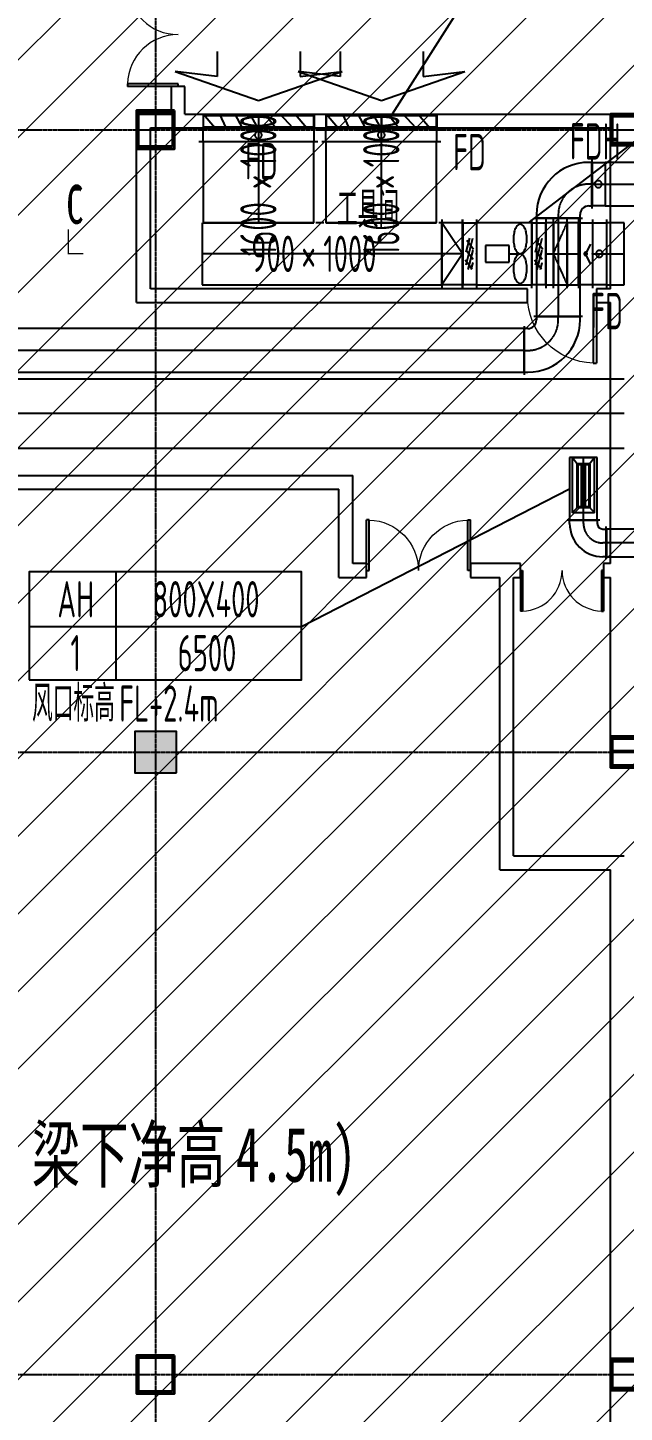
# Model space of a CAD drawing. Extents: x -20827274 to 1300756471, y -549375 to 3431892.
# Drawn here: x -40257 to -31634, y -229807 to -209786 of the extents above; entities that cross this region are included whole.
import ezdxf

# ---------------------------------------------------------------- set-up
doc = ezdxf.new("R2010")
doc.units = 0
doc.header["$LTSCALE"] = 10
for name, pattern in [('CENTER2', [1.125, 0.75, -0.125, 0.125, -0.125]), ('DASH', [0.35, 0.25, -0.1]), ('暖附图底图$0$DASH', [0.35, 0.25, -0.1]), ('暖附图底图$0$DOTE', [2.42, 2, -0.2, 0.02, -0.2])]:
    doc.linetypes.add(name, pattern=pattern)
for name, color, linetype in [('1-zs', 3, 'Continuous'), ('1-暖通标注', 4, 'Continuous'), ('1-标注暖通', 4, 'Continuous'), ('DUCT-排烟中心线', 5, 'CENTER2'), ('DUCT-排烟法兰', 4, 'Continuous'), ('DUCT-排烟管', 2, 'Continuous'), ('DUCT-排烟管端线', 4, 'Continuous'), ('DUCT-排烟阀门', 7, 'Continuous'), ('DUCT-排风中心线', 5, 'CENTER2'), ('DUCT-排风标注', 3, 'Continuous'), ('DUCT-排风法兰', 2, 'Continuous'), ('DUCT-排风管', 31, 'Continuous'), ('DUCT-排风管端线', 2, 'Continuous'), ('DUCT-排风管设备', 7, 'Continuous'), ('DUCT-排风阀门', 7, 'Continuous'), ('DUCT-排风风口', 7, 'Continuous'), ('DUCT-送风中心线', 5, 'CENTER2'), ('DUCT-送风法兰', 2, 'Continuous'), ('DUCT-送风管', 4, 'Continuous'), ('DUCT-送风管端线', 2, 'Continuous'), ('H-暖通设备', 181, 'Continuous'), ('Hvac-Hide', 8, 'DASH'), ('PUB_HATCH', 8, 'Continuous'), ('暖附图底图$0$1-标注暖通', 8, 'Continuous'), ('暖附图底图$0$A-COLUMN', 8, 'Continuous'), ('暖附图底图$0$A-ROOM_NAME', 8, 'Continuous'), ('暖附图底图$0$A-WALL', 8, 'Continuous'), ('暖附图底图$0$DOOR_FIRE', 8, 'Continuous'), ('暖附图底图$0$DOTE', 8, 'Continuous'), ('暖附图底图$0$SPACE', 8, 'Continuous'), ('暖附图底图$0$WINDOW', 8, 'Continuous')]:
    doc.layers.add(name, color=color, linetype=linetype)
doc.layers.add('F-非人防区', color=105, linetype='Continuous', lineweight=15)
doc.layers.add('暖附图底图$0$钢柱', color=8, linetype='Continuous', lineweight=35)
doc.styles.add('8B2_02', font='tssdeng.shx', dxfattribs={"width": 0.6, "bigfont": 'TSSDCHN.shx'})
doc.styles.add('暖附图底图$0$8B2_02', font='tssdeng.shx', dxfattribs={"width": 0.6, "bigfont": 'TSSDCHN.shx'})
doc.styles.add('暖附图底图$0$黑体', font='simhei.ttf', dxfattribs={"width": 0.65})
doc.styles.add('黑体', font='simhei.ttf', dxfattribs={"width": 0.65})

# ---------------------------------------------------------------- blocks, each defined once
blk = doc.blocks.new('$轴流风机$00000011')
for p, q in [((-500, 500, 0), (-500, -500, 0)), ((500, 500, 0), (-500, 500, 0)), ((500, -500, 0), (500, 500, 0)), ((-339, 135, 0), (-339, -135, 0)), ((88, 135, 0), (-339, 135, 0)), ((88, -135, 0), (88, 135, 0)), ((88, 0, 0), (288, 0, 0)), ((-339, -135, 0), (88, -135, 0)), ((-500, -500, 0), (500, -500, 0))]:
    blk.add_line(p, q)
for centre, radius, start, end in [((355, 329, 0), 170, 129.1821, 153.0603), ((288, 410, 0), 64.8, 90, 129.1821), ((288, 410, 0), 64.8, 50.8179, 90), ((222, 329, 0), 170, 26.9397, 50.8179), ((633, 238, 0), 465, 168.1126, 180), ((633, 238, 0), 465, 180, 191.8874), ((462, 274, 0), 291, 153.0603, 168.1126), ((115, 274, 0), 291, 11.8874, 26.9397), ((-56, 238, 0), 465, 0, 11.8874), ((-56, 238, 0), 465, 348.1126, 0), ((462, 202, 0), 291, 191.8874, 206.9397), ((355, 148, 0), 170, 206.9397, 230.8179), ((288, 66, 0), 64.8, 230.8179, 270), ((288, 66, 0), 64.8, 270, 309.1821), ((222, 148, 0), 170, 309.1821, 333.0603), ((115, 202, 0), 291, 333.0603, 348.1126), ((633, -238, 0), 465, 168.1126, 180), ((462, -202, 0), 291, 153.0603, 168.1126), ((355, -148, 0), 170, 129.1821, 153.0603), ((288, -66, 0), 64.8, 90, 129.1821), ((288, -66, 0), 64.8, 50.8179, 90), ((222, -148, 0), 170, 26.9397, 50.8179), ((115, -202, 0), 291, 11.8874, 26.9397), ((-56, -238, 0), 465, 0, 11.8874), ((633, -238, 0), 465, 180, 191.8874), ((462, -274, 0), 291, 191.8874, 206.9397), ((355, -329, 0), 170, 206.9397, 230.8179), ((222, -329, 0), 170, 309.1821, 333.0603), ((115, -274, 0), 291, 333.0603, 348.1126), ((-56, -238, 0), 465, 348.1126, 0), ((288, -410, 0), 64.8, 230.8179, 270), ((288, -410, 0), 64.8, 270, 309.1821)]:
    blk.add_arc(centre, radius, start, end)
for p in [(-500, 0, 0), (500, 0, 0)]:
    blk.add_point(p)
blk = doc.blocks.new('$风口$00000149')
for p, q in [((408, 301.4), (199.6, 0)), ((372.5, 150), (408, 301.4)), ((100, 262), (100, -262)), ((0, -200.2), (0, 200.2)), ((0, 157.8), (100, 200.2)), ((100, 200.2), (0, 200.2)), ((0, 117.6), (100, 140)), ((552.1, 150), (372.5, 150)), ((0, 58.4), (100, 84.8)), ((0, 2.8), (100, 30.6)), ((199.6, 0), (408, -301.4)), ((0, -61.1), (100, -22.8)), ((0, -123.4), (100, -77.8)), ((100, -132.3), (0, -174)), ((552.1, -150), (372.5, -150)), ((372.5, -150), (408, -301.4)), ((100, -200.2), (0, -200.2))]:
    blk.add_line(p, q)
blk = doc.blocks.new('$风口$00000108')
for p, q in [((-250, 135), (-190, 75)), ((-250, -135), (-250, 135)), ((250, 135), (200, 75)), ((250, 135), (250, -135)), ((200, 25), (-190, 25)), ((-250, -135), (-190, -75)), ((200, -25), (-190, -25)), ((200, -75), (250, -135)), ((250, -135), (-250, -135))]:
    blk.add_line(p, q)
at = {"linetype": 'Continuous'}
blk.add_line((250, 135), (-250, 135), dxfattribs=at)
at = {"lineweight": 40}
for p, q in [((-190, 75), (200, 75)), ((-190, -75), (-190, 75)), ((200, 75), (200, -75)), ((-190, -75), (200, -75))]:
    blk.add_line(p, q, dxfattribs=at)
blk = doc.blocks.new('暖附图底图$0$A$C00330F2E')
at = {"layer": '暖附图底图$0$钢柱', "color": 4, "lineweight": 35}
for points in [[(33925, -36050), (33375, -36050), (33375, -36600), (33925, -36600)], [(33895, -36570), (33405, -36570), (33405, -36080), (33895, -36080)], [(40675, -36100), (40225, -36100), (40225, -36550), (40675, -36550)], [(40645, -36520), (40255, -36520), (40255, -36130), (40645, -36130)], [(40675, -45100), (40225, -45100), (40225, -45550), (40675, -45550)], [(40645, -45520), (40255, -45520), (40255, -45130), (40645, -45130)], [(33925, -54050), (33375, -54050), (33375, -54600), (33925, -54600)], [(33895, -54570), (33405, -54570), (33405, -54080), (33895, -54080)], [(40675, -54100), (40225, -54100), (40225, -54550), (40675, -54550)], [(40645, -54520), (40255, -54520), (40255, -54130), (40645, -54130)]]:
    blk.add_lwpolyline(points, close=True, dxfattribs=at)
blk = doc.blocks.new('_FZH')
blk.add_lwpolyline([(-0.5, -0.5), (0.5, -0.5), (0.5, 0.5), (-0.5, 0.5)], close=True)
at = {"layer": 'PUB_HATCH'}
blk.add_solid([(-0.5, -0.5), (0.5, -0.5), (-0.5, 0.5), (0.5, 0.5)], dxfattribs=at)
blk = doc.blocks.new('暖附图底图$0$$DorLib2D$00000002')
for p, q in [((-0.5, 0), (-0.5, 0.4875)), ((-0.475, 0.4875), (-0.5, 0.4875)), ((-0.475, 0), (-0.475, 0.4875)), ((0.475, 0), (0.475, 0.4875)), ((0.475, 0.4875), (0.5, 0.4875)), ((0.5, 0), (0.5, 0.4875)), ((-0.5, 0), (-0.475, 0)), ((0.5, 0), (0.475, 0))]:
    blk.add_line(p, q)
at = {"lineweight": 13}
for centre, start, end in [((-0.4875, 0), 0, 88.53072), ((0.4875, 0), 91.46928, 180)]:
    blk.add_arc(centre, 0.4875, start, end, dxfattribs=at)
blk = doc.blocks.new('暖附图底图$0$$DorLib2D$00000001')
for p, q in [((0.45, 0.975), (0.5, 0.975)), ((0.45, 0), (0.45, 0.975)), ((0.5, 0), (0.5, 0.975)), ((0.5, 0), (0.45, 0))]:
    blk.add_line(p, q)
at = {"lineweight": 13}
blk.add_arc((0.475, 0), 0.975, 91.4693, 180, dxfattribs=at)
blk = doc.blocks.new('暖附图底图$0$AFSFCS')
at = {"layer": '暖附图底图$0$A-WALL'}
for p, q in [((-37983.6, -210635.4), (-38183.6, -210635.4)), ((-38183.6, -210635.4), (-38183.6, -211035.4)), ((-37983.6, -211035.4), (-37983.6, -210635.4)), ((-38683.6, -211035.4), (-38183.6, -211035.4)), ((-38683.6, -213760.4), (-38683.6, -211035.4)), ((-37983.6, -211035.4), (-31733.6, -211035.4)), ((-31733.6, -211035.4), (-27008.6, -211035.4)), ((-38483.6, -211235.4), (-38083.6, -211235.4)), ((-38483.6, -213560.4), (-38483.6, -211235.4)), ((-38083.6, -211235.4), (-31833.6, -211235.4)), ((-31833.6, -212510.4), (-31833.6, -211235.4)), ((-31833.6, -213560.4), (-31833.6, -212510.4)), ((-33033.6, -213560.4), (-38483.6, -213560.4)), ((-33033.6, -213760.4), (-33033.6, -213560.4)), ((-31833.6, -213560.4), (-32033.6, -213560.4)), ((-32033.6, -213560.4), (-32033.6, -213760.4)), ((-38683.6, -213760.4), (-33033.6, -213760.4)), ((-32033.6, -213760.4), (-31833.6, -213760.4)), ((-31833.6, -216835.4), (-31833.6, -213760.4)), ((-43208.6, -216260.4), (-35558.6, -216260.4)), ((-35558.6, -217535.4), (-35558.6, -216260.4)), ((-43008.6, -216460.4), (-35758.6, -216460.4)), ((-35758.6, -217735.4), (-35758.6, -216460.4)), ((-35358.6, -217535.4), (-35558.6, -217535.4)), ((-35358.6, -217735.4), (-35358.6, -217535.4)), ((-33333.6, -217535.4), (-33858.6, -217535.4)), ((-33858.6, -217535.4), (-33858.6, -217735.4)), ((-33133.6, -217535.4), (-33333.6, -217535.4)), ((-33133.6, -217735.4), (-33133.6, -217535.4)), ((-31833.6, -217535.4), (-31933.6, -217535.4)), ((-31933.6, -217535.4), (-31933.6, -217735.4)), ((-35758.6, -217735.4), (-35358.6, -217735.4)), ((-33858.6, -217735.4), (-33433.6, -217735.4)), ((-33433.6, -221960.4), (-33433.6, -217735.4)), ((-33233.6, -221760.4), (-33233.6, -217735.4)), ((-33233.6, -217735.4), (-33133.6, -217735.4)), ((-31933.6, -217735.4), (-31833.6, -217735.4)), ((-31833.6, -220235.4), (-31833.6, -217735.4)), ((-31833.6, -220235.4), (-30033.6, -220235.4)), ((-33233.6, -221760.4), (-31633.6, -221760.4)), ((-33433.6, -221960.4), (-31833.6, -221960.4)), ((-31833.6, -229435.4), (-31833.6, -221960.4)), ((-31833.6, -232835.4), (-31833.6, -229435.4))]:
    blk.add_line(p, q, dxfattribs=at)
at = {"layer": '暖附图底图$0$A-WALL', "linetype": '暖附图底图$0$DASH'}
blk.add_line((-31833.6, -217535.4), (-31833.6, -216835.4), dxfattribs=at)
at = {"layer": '暖附图底图$0$DOTE', "color": 16, "linetype": '暖附图底图$0$DOTE', "ltscale": 1.5}
for p, q in [((-38408.6, -155629.3), (-38408.6, -385768.2)), ((-113117.3, -211260.4), (10791.4, -211260.4)), ((-113117.3, -220260.4), (10791.4, -220260.4)), ((-113117.3, -229260.4), (10791.4, -229260.4))]:
    blk.add_line(p, q, dxfattribs=at)
blk.add_blockref('暖附图底图$0$A$C00330F2E', (-72058.6, -174935.4))
at = {"layer": '暖附图底图$0$A-COLUMN', "xscale": 600, "yscale": 600, "zscale": 600, "rotation": 90}
blk.add_blockref('_FZH', (-38408.6, -220260.4), dxfattribs=at)
at = {"layer": '暖附图底图$0$DOOR_FIRE', "zscale": 200}
for p, xscale, yscale, rotation in [((-38083.6, -209885.4), 1500, 1500, 90), ((-34608.6, -217635.4), -1500, 1500, 7.172157646599382e-12), ((-32533.6, -217635.4), -1200, -1200, 7.295429106153109e-12)]:
    blk.add_blockref('暖附图底图$0$$DorLib2D$00000002', p, dxfattribs=dict(at, xscale=xscale, yscale=yscale, rotation=rotation))
at = {"layer": '暖附图底图$0$WINDOW', "xscale": 1000, "yscale": -1000, "zscale": 200}
blk.add_blockref('暖附图底图$0$$DorLib2D$00000001', (-32533.6, -213660.4), dxfattribs=at)
at = {"layer": '暖附图底图$0$A-ROOM_NAME', "style": '暖附图底图$0$8B2_02', "width": 0.6}
blk.add_text('工具间', height=525, dxfattribs=at).set_placement((-35786.1, -212677.7))
at = {"layer": '暖附图底图$0$SPACE', "style": '暖附图底图$0$黑体', "width": 0.65}
for s, p in [('梁下净高', (-40198.4, -226472.2)), ('4.5m)', (-37249.6, -226472.2))]:
    blk.add_text(s, height=788.61, dxfattribs=at).set_placement(p)
blk = doc.blocks.new('暖附图底图')
at = {"layer": '暖附图底图$0$1-标注暖通', "linetype": '暖附图底图$0$DASH'}
blk.add_blockref('暖附图底图$0$AFSFCS', (500000, 0), dxfattribs=at)

msp = doc.modelspace()

# ---------------------------------------------------------------- hatches: boundary and pattern name
at = {"layer": 'F-非人防区'}
h = msp.add_hatch(dxfattribs=at)
h.set_pattern_fill('ANSI31', color=8, scale=500)
h.set_pattern_definition([(45, (-67108.6, 126739.6), (-561.266, 561.266), [])])
edge = h.paths.add_edge_path()
edge.add_line((26041.4, -160910.4), (26041.4, -174910.4))
edge.add_line((26041.4, -174910.4), (44466.4, -174910.4))
edge.add_line((44466.4, -174910.4), (44466.4, -230535.4))
edge.add_line((44466.4, -230535.4), (29591.4, -230535.4))
edge.add_line((29591.4, -230535.4), (29591.4, -228585.4))
edge.add_line((29591.4, -228585.4), (32466.4, -228585.4))
edge.add_line((32466.4, -228585.4), (32466.4, -223185.4))
edge.add_line((32466.4, -223185.4), (6116.4, -223185.4))
edge.add_line((6116.4, -223185.4), (6116.4, -236210.4))
edge.add_line((6116.4, -236210.4), (5916.4, -236210.4))
edge.add_line((5916.4, -236210.4), (5921.1, -289912.2))
edge.add_line((5921.1, -289912.2), (35191.4, -289912.2))
edge.add_line((35191.4, -289912.2), (35191.4, -296310.4))
edge.add_line((35191.4, -296310.4), (35041.4, -296310.4))
edge.add_line((35041.4, -296310.4), (35041.4, -296910.4))
edge.add_line((35041.4, -296910.4), (35641.4, -296910.4))
edge.add_line((35641.4, -296910.4), (44736.4, -305099.6))
edge.add_line((44736.4, -305099.6), (22456.5, -329844))
edge.add_line((22456.5, -329844), (22456.5, -340006.4))
edge.add_line((22456.5, -340006.4), (-13248.1, -379660.4))
edge.add_line((-13248.1, -379660.4), (-90108.6, -379660.4))
edge.add_line((-90108.6, -379660.4), (-90108.6, -373660.4))
edge.add_line((-90108.6, -373660.4), (-91358.6, -373660.4))
edge.add_arc((-91358.6, -361660.4), 12000, 180, 270, ccw=False)
edge.add_line((-103358.6, -361660.4), (-103358.6, -333450.4))
edge.add_line((-103358.6, -333450.4), (-95358.6, -333436.6))
edge.add_line((-95358.6, -333436.6), (-95358.6, -160610.4))
edge.add_line((-95358.6, -160610.4), (-86333.4, -160610.4))
edge.add_line((-86333.4, -160610.4), (-86333.6, -149790))
edge.add_line((-86333.6, -149790), (-73433.4, -149790))
edge.add_line((-73433.4, -149790), (-73433.4, -160610.4))
edge.add_line((-73433.4, -160610.4), (26041.4, -160910.4))

# ---------------------------------------------------------------- linework, layer by layer
at = {"layer": '1-暖通标注'}
msp.add_line((-32462.4, -207049.1), (-34987.6, -211035.4, 2600), dxfattribs=at)
at = {"layer": '1-标注暖通'}
msp.add_line((-36299.3, -218445.1), (-32423.4, -216453.5, 500), dxfattribs=at)
at = {"layer": '1-标注暖通', "const_width": 20}
msp.add_lwpolyline([(-39451.6, -213051.2), (-39670.6, -213051.2), (-39670.6, -212703.3)], dxfattribs=at)
at = {"layer": '1-标注暖通'}
msp.add_lwpolyline([(-40235.3, -219213.4), (-36299.3, -219213.4), (-36299.3, -217654.6), (-40235.3, -217654.6)], close=True, dxfattribs=at)
for points in [[(-38982.8, -217654.6), (-38982.8, -219213.4)], [(-40235.3, -218445.1), (-36299.3, -218445.1)]]:
    msp.add_lwpolyline(points, dxfattribs=at)
at = {"layer": 'DUCT-排烟中心线'}
for p, q in [((-32097, -212047.9), (-32147, -212047.9)), ((-32108.8, -212047.9), (-32096.8, -212047.9)), ((-31908.8, -212047.9), (-29120, -212047.9)), ((-32588, -212488.9), (-32588, -212538.9)), ((-32588, -212539.1), (-32588, -213961)), ((-32588, -214011.2), (-32588, -213961.2)), ((-33079.2, -214452.2), (-46611.4, -214452.2)), ((-33079, -214452.2), (-33029, -214452.2))]:
    msp.add_line(p, q, dxfattribs=at)
for centre, start, end in [((-32147, -212488.9), 90, 180), ((-33029, -214011.2), 270, 0)]:
    msp.add_arc(centre, 441, start, end, dxfattribs=at)
at = {"layer": 'DUCT-排烟法兰'}
for p, q in [((-32096.9, -212400.4), (-32096.9, -211695.4)), ((-32940.5, -212539), (-32235.5, -212539)), ((-32235.5, -213961.1), (-32940.5, -213961.1)), ((-33079.1, -214099.7), (-33079.1, -214804.7))]:
    msp.add_line(p, q, dxfattribs=at)
at = {"layer": 'DUCT-排烟法兰', "color": 18, "true_color": 0x000000}
for p in [(-32097, -212047.9, 8000), (-32096.8, -212047.9, 8000), (-32588, -212538.9, 8000), (-32588, -212539.1, 8000), (-32588, -213961, 8000), (-32588, -213961.2, 8000), (-33079.2, -214452.2, 8000), (-33079, -214452.2, 8000)]:
    msp.add_point(p, dxfattribs=at)
at = {"layer": 'DUCT-排烟管'}
for p, q in [((-32097, -211732.9), (-32147, -211732.9)), ((-32108.8, -211732.9), (-31908.8, -211732.9)), ((-32096.8, -211732.9), (-32108.8, -211732.9)), ((-32108.8, -211732.9), (-32108.8, -212362.9)), ((-32096.8, -212362.9), (-32096.8, -211732.9)), ((-29120, -211732.9), (-31908.8, -211732.9)), ((-31908.8, -211732.9), (-31908.8, -212362.9)), ((-32147, -212362.9), (-32097, -212362.9)), ((-31908.8, -212362.9), (-32108.8, -212362.9)), ((-32108.8, -212362.9), (-32096.8, -212362.9)), ((-31908.8, -212362.9), (-29120, -212362.9)), ((-32903, -212488.9), (-32903, -212538.9)), ((-32903, -212539.1), (-32903, -213961)), ((-32273, -212539.1), (-32903, -212539.1)), ((-32273, -212538.9), (-32273, -212488.9)), ((-32273, -213961), (-32273, -212539.1)), ((-32903, -213961), (-32273, -213961)), ((-32903, -213961.2), (-32903, -214011.2)), ((-32273, -214011.2), (-32273, -213961.2)), ((-33079.2, -214137.2), (-46611.4, -214137.2)), ((-33079.2, -214767.2), (-33079.2, -214137.2)), ((-33029, -214137.2), (-33079, -214137.2)), ((-46611.4, -214767.2), (-33079.2, -214767.2)), ((-33079, -214767.2), (-33029, -214767.2))]:
    msp.add_line(p, q, dxfattribs=at)
for centre, radius, start, end in [((-32147, -212488.9), 756, 90, 180), ((-32147, -212488.9), 126, 90, 180), ((-33029, -214011.2), 756, 270, 0), ((-33029, -214011.2), 126, 270, 0)]:
    msp.add_arc(centre, radius, start, end, dxfattribs=at)
at = {"layer": 'DUCT-排烟管', "color": 18, "true_color": 0x000000}
for p in [(-32097, -212047.9, 8000), (-32588, -212538.9, 8000), (-32588, -213961.2, 8000), (-33079, -214452.2, 8000)]:
    msp.add_point(p, dxfattribs=at)
at = {"layer": 'DUCT-排烟管端线'}
for p, q in [((-32108.8, -211732.9), (-32108.8, -212362.9)), ((-32097, -211732.9), (-32097, -212362.9)), ((-31908.8, -211732.9), (-31908.8, -212362.9)), ((-32903, -212538.9), (-32273, -212538.9)), ((-32273, -213961.2), (-32903, -213961.2)), ((-33079, -214767.2), (-33079, -214137.2))]:
    msp.add_line(p, q, dxfattribs=at)
at = {"layer": 'DUCT-排烟阀门'}
for p, q in [((-32049.2, -212018.5), (-32052.6, -212023.8)), ((-32045.2, -212013.7), (-32049.2, -212018.5)), ((-32040.7, -212009.4), (-32045.2, -212013.7)), ((-32035.6, -212005.7), (-32040.7, -212009.4)), ((-32030.1, -212002.7), (-32035.6, -212005.7)), ((-32024.2, -212000.4), (-32030.1, -212002.7)), ((-32018.2, -211998.8), (-32024.2, -212000.4)), ((-32011.9, -211998), (-32018.2, -211998.8)), ((-32005.7, -211998), (-32011.9, -211998)), ((-31999.4, -211998.8), (-32005.7, -211998)), ((-31993.3, -212000.4), (-31999.4, -211998.8)), ((-31987.5, -212002.7), (-31993.3, -212000.4)), ((-31982, -212005.7), (-31987.5, -212002.7)), ((-31976.9, -212009.4), (-31982, -212005.7)), ((-31972.3, -212013.7), (-31976.9, -212009.4)), ((-31968.3, -212018.5), (-31972.3, -212013.7)), ((-31965, -212023.8), (-31968.3, -212018.5)), ((-32096.3, -212047.9), (-31921.3, -212047.9)), ((-32058.4, -212041.6), (-32058.8, -212047.9)), ((-32058.8, -212047.9), (-32058.4, -212054.2)), ((-32057.2, -212035.5), (-32058.4, -212041.6)), ((-32058.4, -212054.2), (-32057.2, -212060.3)), ((-32055.3, -212029.5), (-32057.2, -212035.5)), ((-32057.2, -212060.3), (-32055.3, -212066.3)), ((-32052.6, -212023.8), (-32055.3, -212029.5)), ((-32055.3, -212066.3), (-32052.6, -212072)), ((-32052.6, -212072), (-32049.2, -212077.3)), ((-32049.2, -212077.3), (-32045.2, -212082.1)), ((-32045.2, -212082.1), (-32040.7, -212086.4)), ((-32040.7, -212086.4), (-32035.6, -212090.1)), ((-32035.6, -212090.1), (-32030.1, -212093.1)), ((-32030.1, -212093.1), (-32024.2, -212095.5)), ((-32024.2, -212095.5), (-32018.2, -212097)), ((-32018.2, -212097), (-32011.9, -212097.8)), ((-32011.9, -212097.8), (-32005.7, -212097.8)), ((-32005.7, -212097.8), (-31999.4, -212097)), ((-31999.4, -212097), (-31993.3, -212095.5)), ((-31993.3, -212095.5), (-31987.5, -212093.1)), ((-31987.5, -212093.1), (-31982, -212090.1)), ((-31982, -212090.1), (-31976.9, -212086.4)), ((-31976.9, -212086.4), (-31972.3, -212082.1)), ((-31972.3, -212082.1), (-31968.3, -212077.3)), ((-31968.3, -212077.3), (-31965, -212072)), ((-31962.3, -212029.5), (-31965, -212023.8)), ((-31965, -212072), (-31962.3, -212066.3)), ((-31960.4, -212035.5), (-31962.3, -212029.5)), ((-31962.3, -212066.3), (-31960.4, -212060.3)), ((-31959.2, -212041.6), (-31960.4, -212035.5)), ((-31960.4, -212060.3), (-31959.2, -212054.2)), ((-31958.8, -212047.9), (-31959.2, -212041.6)), ((-31959.2, -212054.2), (-31958.8, -212047.9))]:
    msp.add_line(p, q, dxfattribs=at)
at = {"layer": 'DUCT-排风中心线'}
for p, q in [((-36923.1, -211054.4), (-36923.1, -211238)), ((-36919, -211059.4), (-36919, -211221.4)), ((-35146.4, -211054.4), (-35146.4, -211238)), ((-35142.3, -211059.4), (-35142.3, -211221.4)), ((-36923.1, -211438.4), (-36923.1, -212605.8)), ((-35146.4, -211438.4), (-35146.4, -212605.8)), ((-34270.6, -213055.8), (-37737.6, -213055.8)), ((-33970.4, -213055.8), (-34270.4, -213055.8)), ((-33970, -213055.8), (-33969.8, -213055.8)), ((-32769.2, -213055.8), (-32769.4, -213055.8)), ((-32769, -213055.8), (-32659.3, -213055.8)), ((-32458.9, -213055.8), (-32293.5, -213055.8)), ((-31892.9, -213055.8), (-31633.6, -213055.8)), ((-31633.6, -215366.3), (-42408.3, -215366.3))]:
    msp.add_line(p, q, dxfattribs=at)
at = {"layer": 'DUCT-排风法兰'}
for p, q in [((-36063.1, -211238.1), (-37783.1, -211238.1)), ((-34286.4, -211238.1), (-36006.4, -211238.1)), ((-36063.1, -211438.3), (-37783.1, -211438.3)), ((-34286.4, -211438.3), (-36006.4, -211438.3)), ((-34270.5, -212560.8), (-34270.5, -213550.8)), ((-33970.3, -212560.8), (-33970.3, -213550.8)), ((-33970.1, -213550.8), (-33970.1, -212560.8)), ((-33769.7, -212560.8), (-33769.7, -213550.8)), ((-32969.5, -213550.8), (-32969.5, -212560.8)), ((-32769.1, -212560.8), (-32769.1, -213550.8)), ((-32659.2, -213550.8), (-32659.2, -212560.8)), ((-32459, -213550.8), (-32459, -212560.8)), ((-32293.4, -212560.8), (-32293.4, -213550.8)), ((-32093.2, -212560.8), (-32093.2, -213550.8)), ((-31893, -212560.8), (-31893, -213550.8))]:
    msp.add_line(p, q, dxfattribs=at)
at = {"layer": 'DUCT-排风法兰', "color": 18, "true_color": 0x000000}
for p in [(-36923.1, -211238, 4000), (-36923.1, -211238.2, 4000), (-35146.4, -211238, 4000), (-35146.4, -211238.2, 4000), (-36923.1, -211438.2, 4000), (-36923.1, -211438.4, 4000), (-35146.4, -211438.2, 4000), (-35146.4, -211438.4, 4000), (-34270.6, -213055.8, 1000), (-34270.4, -213055.8, 1000), (-33970.4, -213055.8, 1000), (-33970.2, -213055.8, 1000), (-33970.2, -213055.8, 1000), (-33970, -213055.8, 1000), (-33769.8, -213055.8, 1000), (-33769.6, -213055.8, 1000), (-32969.6, -213055.8, 1000), (-32969.4, -213055.8, 1000), (-32769.2, -213055.8, 1000), (-32769, -213055.8, 1000), (-32659.3, -213055.8, 1000), (-32659.1, -213055.8, 1000), (-32459.1, -213055.8, 1000), (-32458.9, -213055.8, 1000), (-32293.5, -213055.8, 1000), (-32293.3, -213055.8, 1000), (-32093.3, -213055.8, 1000), (-32093.1, -213055.8, 1000), (-31893.1, -213055.8, 1000), (-31892.9, -213055.8, 1000)]:
    msp.add_point(p, dxfattribs=at)
at = {"layer": 'DUCT-排风管'}
for p, q in [((-37723.1, -211054.4), (-37723.1, -211238)), ((-36123.1, -211054.4), (-37723.1, -211054.4)), ((-37719, -211059.4), (-37719, -211221.4)), ((-36119, -211059.4), (-37719, -211059.4)), ((-36123.1, -211238), (-36123.1, -211054.4)), ((-36119, -211221.4), (-36119, -211059.4)), ((-35946.4, -211054.4), (-35946.4, -211238)), ((-34346.4, -211054.4), (-35946.4, -211054.4)), ((-35942.3, -211059.4), (-35942.3, -211221.4)), ((-34342.3, -211059.4), (-35942.3, -211059.4)), ((-34346.4, -211238), (-34346.4, -211054.4)), ((-34342.3, -211221.4), (-34342.3, -211059.4)), ((-37723.1, -211238), (-36123.1, -211238)), ((-37723.1, -211438.2), (-37723.1, -211238.2)), ((-37719, -211221.4), (-36119, -211221.4)), ((-36123.1, -211238.2), (-36123.1, -211438.2)), ((-35946.4, -211238), (-34346.4, -211238)), ((-35946.4, -211438.2), (-35946.4, -211238.2)), ((-35942.3, -211221.4), (-34342.3, -211221.4)), ((-34346.4, -211238.2), (-34346.4, -211438.2)), ((-37723.1, -211438.4), (-37723.1, -212605.8)), ((-36123.1, -211438.4), (-37723.1, -211438.4)), ((-36123.1, -212605.8), (-36123.1, -211438.4)), ((-35946.4, -211438.4), (-35946.4, -212605.8)), ((-34346.4, -211438.4), (-35946.4, -211438.4)), ((-34346.4, -212605.8), (-34346.4, -211438.4)), ((-37737.6, -212605.8), (-37737.6, -213505.8)), ((-37723.1, -212605.8), (-36123.1, -212605.8)), ((-35976.4, -212605.8), (-36093.1, -212605.8)), ((-35946.4, -212605.8), (-34346.4, -212605.8)), ((-34270.6, -212605.8), (-34316.4, -212605.8)), ((-34270.6, -213505.8), (-34270.6, -212605.8)), ((-33970.4, -212605.8), (-34270.4, -212605.8)), ((-33970.4, -213055.8), (-34270.4, -212605.8)), ((-33970, -212605.8), (-33969.8, -212605.8)), ((-33969.8, -212605.8), (-33769.8, -212605.8)), ((-32969.4, -212605.8), (-32769.4, -212605.8)), ((-32769.2, -212605.8), (-32769.4, -212605.8)), ((-32659.3, -212605.8), (-32769, -212605.8)), ((-32769, -212605.8), (-32769, -213505.8)), ((-32659.3, -213505.8), (-32659.3, -212605.8)), ((-32293.5, -212605.8), (-32458.9, -212605.8)), ((-32458.9, -212605.8), (-32458.9, -213505.8)), ((-32293.5, -213505.8), (-32293.5, -212605.8)), ((-32293.3, -212605.8), (-32093.3, -212605.8)), ((-32093.1, -212605.8), (-31893.1, -212605.8)), ((-31633.6, -212605.8), (-31892.9, -212605.8)), ((-31892.9, -212605.8), (-31892.9, -213505.8)), ((-31633.6, -213505.8), (-31633.6, -212605.8)), ((-33970.4, -213055.8), (-34270.4, -213505.8)), ((-37737.6, -213505.8), (-34270.6, -213505.8)), ((-33970.4, -213505.8), (-34270.4, -213505.8)), ((-33970, -213505.8), (-33969.8, -213505.8)), ((-33769.8, -213505.8), (-33969.8, -213505.8)), ((-32769.4, -213505.8), (-32969.4, -213505.8)), ((-32769.2, -213505.8), (-32769.4, -213505.8)), ((-32769, -213505.8), (-32659.3, -213505.8)), ((-32458.9, -213505.8), (-32293.5, -213505.8)), ((-32093.3, -213505.8), (-32293.3, -213505.8)), ((-31893.1, -213505.8), (-32093.1, -213505.8)), ((-31892.9, -213505.8), (-31633.6, -213505.8)), ((-31633.6, -214866.3), (-42408.3, -214866.3)), ((-42408.3, -215866.3), (-31633.6, -215866.3))]:
    msp.add_line(p, q, dxfattribs=at)
at = {"layer": 'DUCT-排风管', "color": 18, "true_color": 0x000000}
for p in [(-34270.4, -213055.8, 1000), (-33970.4, -213055.8, 1000), (-33970, -213055.8, 1000), (-33969.8, -213055.8, 1000), (-32769.4, -213055.8, 1000), (-32769.2, -213055.8, 1000), (-32659.1, -213055.8, 1000), (-32459.1, -213055.8, 1000)]:
    msp.add_point(p, dxfattribs=at)
at = {"layer": 'DUCT-排风管端线'}
for p, q in [((-36123.1, -211238.2), (-37723.1, -211238.2)), ((-34346.4, -211238.2), (-35946.4, -211238.2)), ((-36123.1, -211438.2), (-37723.1, -211438.2)), ((-34346.4, -211438.2), (-35946.4, -211438.2)), ((-34270.4, -212605.8), (-34270.4, -213505.8)), ((-33970.4, -213505.8), (-33970.4, -212605.8)), ((-33970, -212605.8), (-33970, -213505.8)), ((-33969.8, -213505.8), (-33969.8, -212605.8)), ((-33969.8, -212605.8), (-33969.8, -213505.8)), ((-33769.8, -212605.8), (-33769.8, -213505.8)), ((-32969.4, -212605.8), (-32969.4, -213505.8)), ((-32769.4, -212605.8), (-32769.4, -213505.8)), ((-32769.4, -212605.8), (-32769.4, -213505.8)), ((-32769.2, -213505.8), (-32769.2, -212605.8)), ((-32293.3, -212605.8), (-32293.3, -213505.8)), ((-32093.3, -212605.8), (-32093.3, -213505.8)), ((-32093.1, -212605.8), (-32093.1, -213505.8)), ((-31893.1, -212605.8), (-31893.1, -213505.8))]:
    msp.add_line(p, q, dxfattribs=at)
at = {"layer": 'DUCT-排风阀门'}
for p, q in [((-36972.2, -211328.9), (-36973, -211335.1)), ((-36973, -211335.1), (-36973, -211341.4)), ((-36973, -211341.4), (-36972.2, -211347.6)), ((-36970.6, -211322.8), (-36972.2, -211328.9)), ((-36972.2, -211347.6), (-36970.6, -211353.7)), ((-36968.3, -211316.9), (-36970.6, -211322.8)), ((-36970.6, -211353.7), (-36968.3, -211359.5)), ((-36965.3, -211311.4), (-36968.3, -211316.9)), ((-36968.3, -211359.5), (-36965.3, -211365)), ((-36961.6, -211306.4), (-36965.3, -211311.4)), ((-36965.3, -211365), (-36961.6, -211370.1)), ((-36957.3, -211301.8), (-36961.6, -211306.4)), ((-36961.6, -211370.1), (-36957.3, -211374.7)), ((-36952.4, -211297.8), (-36957.3, -211301.8)), ((-36957.3, -211374.7), (-36952.4, -211378.7)), ((-36947.1, -211294.4), (-36952.4, -211297.8)), ((-36952.4, -211378.7), (-36947.1, -211382)), ((-36941.5, -211291.7), (-36947.1, -211294.4)), ((-36947.1, -211382), (-36941.5, -211384.7)), ((-36935.5, -211289.8), (-36941.5, -211291.7)), ((-36941.5, -211384.7), (-36935.5, -211386.7)), ((-36929.3, -211288.6), (-36935.5, -211289.8)), ((-36935.5, -211386.7), (-36929.3, -211387.8)), ((-36923.1, -211288.2), (-36929.3, -211288.6)), ((-36929.3, -211387.8), (-36923.1, -211388.2)), ((-36923.1, -211250.7), (-36923.1, -211425.7)), ((-36916.8, -211288.6), (-36923.1, -211288.2)), ((-36923.1, -211388.2), (-36916.8, -211387.8)), ((-36910.6, -211289.8), (-36916.8, -211288.6)), ((-36916.8, -211387.8), (-36910.6, -211386.7)), ((-36904.6, -211291.7), (-36910.6, -211289.8)), ((-36910.6, -211386.7), (-36904.6, -211384.7)), ((-36899, -211294.4), (-36904.6, -211291.7)), ((-36904.6, -211384.7), (-36899, -211382)), ((-36893.7, -211297.8), (-36899, -211294.4)), ((-36899, -211382), (-36893.7, -211378.7)), ((-36888.8, -211301.8), (-36893.7, -211297.8)), ((-36893.7, -211378.7), (-36888.8, -211374.7)), ((-36884.5, -211306.4), (-36888.8, -211301.8)), ((-36888.8, -211374.7), (-36884.5, -211370.1)), ((-36880.8, -211311.4), (-36884.5, -211306.4)), ((-36884.5, -211370.1), (-36880.8, -211365)), ((-36877.8, -211316.9), (-36880.8, -211311.4)), ((-36880.8, -211365), (-36877.8, -211359.5)), ((-36875.5, -211322.8), (-36877.8, -211316.9)), ((-36877.8, -211359.5), (-36875.5, -211353.7)), ((-36873.9, -211328.9), (-36875.5, -211322.8)), ((-36875.5, -211353.7), (-36873.9, -211347.6)), ((-36873.1, -211335.1), (-36873.9, -211328.9)), ((-36873.9, -211347.6), (-36873.1, -211341.4)), ((-36873.1, -211341.4), (-36873.1, -211335.1)), ((-35195.5, -211328.9), (-35196.3, -211335.1)), ((-35196.3, -211335.1), (-35196.3, -211341.4)), ((-35196.3, -211341.4), (-35195.5, -211347.6)), ((-35193.9, -211322.8), (-35195.5, -211328.9)), ((-35195.5, -211347.6), (-35193.9, -211353.7)), ((-35191.6, -211316.9), (-35193.9, -211322.8)), ((-35193.9, -211353.7), (-35191.6, -211359.5)), ((-35188.6, -211311.4), (-35191.6, -211316.9)), ((-35191.6, -211359.5), (-35188.6, -211365)), ((-35184.9, -211306.4), (-35188.6, -211311.4)), ((-35188.6, -211365), (-35184.9, -211370.1)), ((-35180.6, -211301.8), (-35184.9, -211306.4)), ((-35184.9, -211370.1), (-35180.6, -211374.7)), ((-35175.7, -211297.8), (-35180.6, -211301.8)), ((-35180.6, -211374.7), (-35175.7, -211378.7)), ((-35170.4, -211294.4), (-35175.7, -211297.8)), ((-35175.7, -211378.7), (-35170.4, -211382)), ((-35164.8, -211291.7), (-35170.4, -211294.4)), ((-35170.4, -211382), (-35164.8, -211384.7)), ((-35158.8, -211289.8), (-35164.8, -211291.7)), ((-35164.8, -211384.7), (-35158.8, -211386.7)), ((-35152.6, -211288.6), (-35158.8, -211289.8)), ((-35158.8, -211386.7), (-35152.6, -211387.8)), ((-35146.4, -211288.2), (-35152.6, -211288.6)), ((-35152.6, -211387.8), (-35146.4, -211388.2)), ((-35146.4, -211250.7), (-35146.4, -211425.7)), ((-35140.1, -211288.6), (-35146.4, -211288.2)), ((-35146.4, -211388.2), (-35140.1, -211387.8)), ((-35133.9, -211289.8), (-35140.1, -211288.6)), ((-35140.1, -211387.8), (-35133.9, -211386.7)), ((-35127.9, -211291.7), (-35133.9, -211289.8)), ((-35133.9, -211386.7), (-35127.9, -211384.7)), ((-35122.3, -211294.4), (-35127.9, -211291.7)), ((-35127.9, -211384.7), (-35122.3, -211382)), ((-35117, -211297.8), (-35122.3, -211294.4)), ((-35122.3, -211382), (-35117, -211378.7)), ((-35112.1, -211301.8), (-35117, -211297.8)), ((-35117, -211378.7), (-35112.1, -211374.7)), ((-35107.8, -211306.4), (-35112.1, -211301.8)), ((-35112.1, -211374.7), (-35107.8, -211370.1)), ((-35104.1, -211311.4), (-35107.8, -211306.4)), ((-35107.8, -211370.1), (-35104.1, -211365)), ((-35101.1, -211316.9), (-35104.1, -211311.4)), ((-35104.1, -211365), (-35101.1, -211359.5)), ((-35098.8, -211322.8), (-35101.1, -211316.9)), ((-35101.1, -211359.5), (-35098.8, -211353.7)), ((-35097.2, -211328.9), (-35098.8, -211322.8)), ((-35098.8, -211353.7), (-35097.2, -211347.6)), ((-35096.5, -211335.1), (-35097.2, -211328.9)), ((-35097.2, -211347.6), (-35096.5, -211341.4)), ((-35096.5, -211341.4), (-35096.5, -211335.1)), ((-33919.8, -213212.3), (-33821.9, -212830.8)), ((-33919.8, -213032.3), (-33868.1, -212830.8)), ((-33819.8, -213139.4), (-33919.8, -213009.5)), ((-33811.7, -212993.7), (-33911.7, -212863.8)), ((-33891.2, -213280.8), (-33819.8, -213002.6)), ((-32919.4, -213212.3), (-32821.5, -212830.8)), ((-32919.4, -213032.3), (-32867.7, -212830.8)), ((-32819.4, -213139.4), (-32919.4, -213009.5)), ((-32811.3, -212993.7), (-32911.3, -212863.8)), ((-32890.8, -213280.8), (-32819.4, -213002.6)), ((-32123.3, -212915.8), (-32193.3, -213055.8)), ((-32029.6, -213021.6), (-32033.6, -213026.4)), ((-32025, -213017.3), (-32029.6, -213021.6)), ((-32019.9, -213013.6), (-32025, -213017.3)), ((-32014.4, -213010.5), (-32019.9, -213013.6)), ((-32008.6, -213008.2), (-32014.4, -213010.5)), ((-32002.5, -213006.7), (-32008.6, -213008.2)), ((-31996.3, -213005.9), (-32002.5, -213006.7)), ((-31990, -213005.9), (-31996.3, -213005.9)), ((-31983.8, -213006.7), (-31990, -213005.9)), ((-31977.7, -213008.2), (-31983.8, -213006.7)), ((-31971.8, -213010.5), (-31977.7, -213008.2)), ((-31966.3, -213013.6), (-31971.8, -213010.5)), ((-31961.3, -213017.3), (-31966.3, -213013.6)), ((-31956.7, -213021.6), (-31961.3, -213017.3)), ((-31952.7, -213026.4), (-31956.7, -213021.6)), ((-33831.4, -213277.2), (-33931.4, -213147.3)), ((-33845, -213280.8), (-33819.8, -213182.6)), ((-32831, -213277.2), (-32931, -213147.3)), ((-32844.6, -213280.8), (-32819.4, -213182.6)), ((-32215.1, -213051.7), (-32215.5, -213055.8)), ((-32215.5, -213055.8), (-32215.1, -213059.8)), ((-32214, -213047.8), (-32215.1, -213051.7)), ((-32215.1, -213059.8), (-32214, -213063.8)), ((-32212.2, -213044.1), (-32214, -213047.8)), ((-32214, -213063.8), (-32212.2, -213067.4)), ((-32209.7, -213040.8), (-32212.2, -213044.1)), ((-32212.2, -213067.4), (-32209.7, -213070.7)), ((-32206.7, -213038.1), (-32209.7, -213040.8)), ((-32209.7, -213070.7), (-32206.7, -213073.5)), ((-32208.1, -213052.8), (-32208.3, -213055.8)), ((-32208.3, -213055.8), (-32208.1, -213058.7)), ((-32207.2, -213050), (-32208.1, -213052.8)), ((-32208.1, -213058.7), (-32207.2, -213061.5)), ((-32205.8, -213047.4), (-32207.2, -213050)), ((-32207.2, -213061.5), (-32205.8, -213064.1)), ((-32203.2, -213035.9), (-32206.7, -213038.1)), ((-32206.7, -213073.5), (-32203.2, -213075.6)), ((-32203.9, -213045.2), (-32205.8, -213047.4)), ((-32205.8, -213064.1), (-32203.9, -213066.4)), ((-32203.9, -213053.7), (-32204.1, -213055.8)), ((-32204.1, -213055.8), (-32203.9, -213057.9)), ((-32201.7, -213043.3), (-32203.9, -213045.2)), ((-32203.2, -213051.7), (-32203.9, -213053.7)), ((-32203.9, -213057.9), (-32203.2, -213059.9)), ((-32203.9, -213066.4), (-32201.7, -213068.3)), ((-32199.4, -213034.5), (-32203.2, -213035.9)), ((-32202.3, -213049.8), (-32203.2, -213051.7)), ((-32203.2, -213059.9), (-32202.3, -213061.7)), ((-32203.2, -213075.6), (-32199.4, -213077.1)), ((-32200.9, -213048.2), (-32202.3, -213049.8)), ((-32202.3, -213061.7), (-32200.9, -213063.4)), ((-32199.1, -213041.9), (-32201.7, -213043.3)), ((-32201.7, -213068.3), (-32199.1, -213069.6)), ((-32199.3, -213046.9), (-32200.9, -213048.2)), ((-32200.9, -213063.4), (-32199.3, -213064.7)), ((-32195.4, -213033.7), (-32199.4, -213034.5)), ((-32199.4, -213077.1), (-32195.4, -213077.8)), ((-32197.4, -213045.9), (-32199.3, -213046.9)), ((-32199.3, -213064.7), (-32197.4, -213065.7)), ((-32196.3, -213041.1), (-32199.1, -213041.9)), ((-32199.1, -213069.6), (-32196.3, -213070.5)), ((-32195.4, -213045.3), (-32197.4, -213045.9)), ((-32197.4, -213065.7), (-32195.4, -213066.3)), ((-32193.3, -213040.8), (-32196.3, -213041.1)), ((-32196.3, -213070.5), (-32193.3, -213070.8)), ((-32191.3, -213033.7), (-32195.4, -213033.7)), ((-32193.3, -213045), (-32195.4, -213045.3)), ((-32195.4, -213066.3), (-32193.3, -213066.5)), ((-32195.4, -213077.8), (-32191.3, -213077.8)), ((-32190.4, -213041.1), (-32193.3, -213040.8)), ((-32191.2, -213045.3), (-32193.3, -213045)), ((-32123.3, -213195.8), (-32193.3, -213055.8)), ((-32193.3, -213066.5), (-32191.2, -213066.3)), ((-32193.3, -213070.8), (-32190.4, -213070.5)), ((-32187.3, -213034.5), (-32191.3, -213033.7)), ((-32191.3, -213077.8), (-32187.3, -213077.1)), ((-32189.2, -213045.9), (-32191.2, -213045.3)), ((-32191.2, -213066.3), (-32189.2, -213065.7)), ((-32187.6, -213041.9), (-32190.4, -213041.1)), ((-32190.4, -213070.5), (-32187.6, -213069.6)), ((-32187.4, -213046.9), (-32189.2, -213045.9)), ((-32189.2, -213065.7), (-32187.4, -213064.7)), ((-32185, -213043.3), (-32187.6, -213041.9)), ((-32187.6, -213069.6), (-32185, -213068.3)), ((-32185.7, -213048.2), (-32187.4, -213046.9)), ((-32187.4, -213064.7), (-32185.7, -213063.4)), ((-32183.5, -213035.9), (-32187.3, -213034.5)), ((-32187.3, -213077.1), (-32183.5, -213075.6)), ((-32184.4, -213049.8), (-32185.7, -213048.2)), ((-32185.7, -213063.4), (-32184.4, -213061.7)), ((-32182.7, -213045.2), (-32185, -213043.3)), ((-32185, -213068.3), (-32182.7, -213066.4)), ((-32183.4, -213051.7), (-32184.4, -213049.8)), ((-32184.4, -213061.7), (-32183.4, -213059.9)), ((-32180, -213038.1), (-32183.5, -213035.9)), ((-32183.5, -213075.6), (-32180, -213073.5)), ((-32182.8, -213053.7), (-32183.4, -213051.7)), ((-32183.4, -213059.9), (-32182.8, -213057.9)), ((-32182.6, -213055.8), (-32182.8, -213053.7)), ((-32182.8, -213057.9), (-32182.6, -213055.8)), ((-32180.9, -213047.4), (-32182.7, -213045.2)), ((-32182.7, -213066.4), (-32180.9, -213064.1)), ((-32179.5, -213050), (-32180.9, -213047.4)), ((-32180.9, -213064.1), (-32179.5, -213061.5)), ((-32177, -213040.8), (-32180, -213038.1)), ((-32180, -213073.5), (-32177, -213070.7)), ((-32178.6, -213052.8), (-32179.5, -213050)), ((-32179.5, -213061.5), (-32178.6, -213058.7)), ((-32178.3, -213055.8), (-32178.6, -213052.8)), ((-32178.6, -213058.7), (-32178.3, -213055.8)), ((-32174.5, -213044.1), (-32177, -213040.8)), ((-32177, -213070.7), (-32174.5, -213067.4)), ((-32172.7, -213047.8), (-32174.5, -213044.1)), ((-32174.5, -213067.4), (-32172.7, -213063.8)), ((-32171.6, -213051.7), (-32172.7, -213047.8)), ((-32172.7, -213063.8), (-32171.6, -213059.8)), ((-32171.2, -213055.8), (-32171.6, -213051.7)), ((-32171.6, -213059.8), (-32171.2, -213055.8)), ((-32080.6, -213055.8), (-31905.6, -213055.8)), ((-32042.7, -213049.5), (-32043.1, -213055.8)), ((-32043.1, -213055.8), (-32042.7, -213062)), ((-32041.6, -213043.3), (-32042.7, -213049.5)), ((-32042.7, -213062), (-32041.6, -213068.2)), ((-32039.6, -213037.4), (-32041.6, -213043.3)), ((-32041.6, -213068.2), (-32039.6, -213074.2)), ((-32036.9, -213031.7), (-32039.6, -213037.4)), ((-32039.6, -213074.2), (-32036.9, -213079.9)), ((-32033.6, -213026.4), (-32036.9, -213031.7)), ((-32036.9, -213079.9), (-32033.6, -213085.2)), ((-32033.6, -213085.2), (-32029.6, -213090)), ((-32029.6, -213090), (-32025, -213094.3)), ((-32025, -213094.3), (-32019.9, -213098)), ((-32019.9, -213098), (-32014.4, -213101)), ((-32014.4, -213101), (-32008.6, -213103.3)), ((-32008.6, -213103.3), (-32002.5, -213104.9)), ((-32002.5, -213104.9), (-31996.3, -213105.7)), ((-31996.3, -213105.7), (-31990, -213105.7)), ((-31990, -213105.7), (-31983.8, -213104.9)), ((-31983.8, -213104.9), (-31977.7, -213103.3)), ((-31977.7, -213103.3), (-31971.8, -213101)), ((-31971.8, -213101), (-31966.3, -213098)), ((-31966.3, -213098), (-31961.3, -213094.3)), ((-31961.3, -213094.3), (-31956.7, -213090)), ((-31956.7, -213090), (-31952.7, -213085.2)), ((-31949.3, -213031.7), (-31952.7, -213026.4)), ((-31952.7, -213085.2), (-31949.3, -213079.9)), ((-31946.6, -213037.4), (-31949.3, -213031.7)), ((-31949.3, -213079.9), (-31946.6, -213074.2)), ((-31944.7, -213043.3), (-31946.6, -213037.4)), ((-31946.6, -213074.2), (-31944.7, -213068.2)), ((-31943.5, -213049.5), (-31944.7, -213043.3)), ((-31944.7, -213068.2), (-31943.5, -213062)), ((-31943.1, -213055.8), (-31943.5, -213049.5)), ((-31943.5, -213062), (-31943.1, -213055.8))]:
    msp.add_line(p, q, dxfattribs=at)
at = {"layer": 'DUCT-送风中心线'}
for p, q in [((-32223.4, -216905.2), (-32223.4, -216001.7)), ((-32223.4, -216955.4), (-32223.4, -216905.4)), ((-31893.4, -217235.4), (-31943.4, -217235.4)), ((-26732.1, -217235.4), (-31893.2, -217235.4))]:
    msp.add_line(p, q, dxfattribs=at)
msp.add_arc((-31943.4, -216955.4), 280, 180, 270, dxfattribs=at)
at = {"layer": 'DUCT-送风法兰'}
for p, q in [((-31985.9, -216905.3), (-32460.9, -216905.3)), ((-31893.3, -217472.9), (-31893.3, -216997.9))]:
    msp.add_line(p, q, dxfattribs=at)
at = {"layer": 'DUCT-送风法兰', "color": 18, "true_color": 0x000000}
for p in [(-32223.4, -216905.2, 500), (-32223.4, -216905.4, 500), (-31893.4, -217235.4, 500), (-31893.2, -217235.4, 500)]:
    msp.add_point(p, dxfattribs=at)
at = {"layer": 'DUCT-送风管'}
for p, q in [((-32023.4, -216001.7), (-32423.4, -216001.7)), ((-32423.4, -216001.7), (-32423.4, -216905.2)), ((-32023.4, -216905.2), (-32023.4, -216001.7)), ((-32423.4, -216905.2), (-32023.4, -216905.2)), ((-32423.4, -216955.4), (-32423.4, -216905.4)), ((-32023.4, -216905.4), (-32023.4, -216955.4)), ((-31943.4, -217035.4), (-31893.4, -217035.4)), ((-26732.1, -217035.4), (-31893.2, -217035.4)), ((-31893.2, -217035.4), (-31893.2, -217435.4)), ((-31893.4, -217435.4), (-31943.4, -217435.4)), ((-31893.2, -217435.4), (-26732.1, -217435.4))]:
    msp.add_line(p, q, dxfattribs=at)
for radius in [480, 80]:
    msp.add_arc((-31943.4, -216955.4), radius, 180, 270, dxfattribs=at)
at = {"layer": 'DUCT-送风管', "color": 18, "true_color": 0x000000}
for p in [(-32223.4, -216905.4, 500), (-31893.4, -217235.4, 500)]:
    msp.add_point(p, dxfattribs=at)
at = {"layer": 'DUCT-送风管端线'}
for p, q in [((-32423.4, -216905.4), (-32023.4, -216905.4)), ((-31893.4, -217435.4), (-31893.4, -217035.4))]:
    msp.add_line(p, q, dxfattribs=at)
at = {"layer": 'H-暖通设备', "linetype": 'Continuous'}
msp.add_line((-30711.8, -210836.1), (-33024.2, -212605.8, 1000), dxfattribs=at)
at = {"layer": 'Hvac-Hide'}
for p, q in [((-36123.1, -212605.8), (-37723.1, -212605.8)), ((-34346.4, -212605.8), (-35946.4, -212605.8)), ((-32659.1, -212605.8), (-32659.1, -213505.8)), ((-32459.1, -212605.8), (-32659.1, -212605.8)), ((-32659.1, -213055.8), (-32459.1, -212605.8)), ((-32459.1, -213505.8), (-32459.1, -212605.8)), ((-32659.1, -213055.8), (-32459.1, -213505.8)), ((-32659.1, -213055.8), (-32459.1, -213055.8)), ((-32659.1, -213505.8), (-32459.1, -213505.8))]:
    msp.add_line(p, q, dxfattribs=at)

# ---------------------------------------------------------------- block references
at = {"layer": '1-zs'}
msp.add_blockref('暖附图底图', (-500000, 0), dxfattribs=at)
at = {"layer": 'DUCT-排风管设备', "xscale": 0.8, "yscale": 0.9, "zscale": 900}
msp.add_blockref('$轴流风机$00000011', (-33369.6, -213055.8, 1000), dxfattribs=at)
at = {"layer": 'DUCT-排风风口'}
for name, p, xscale, yscale, rotation in [('$风口$00000149', (-36919, -211235.4, 2600), 2, 4, 90), ('$风口$00000149', (-35142.3, -211235.4, 2600), 2, 4, 90), ('$风口$00000108', (-32223.4, -216400.8, 2600), 1.6, 1.185185185185185, 270)]:
    msp.add_blockref(name, p, dxfattribs=dict(at, xscale=xscale, yscale=yscale, rotation=rotation))

# ---------------------------------------------------------------- texts
at = {"layer": '1-标注暖通'}
for s, height, style, width, p in [('FDH', 525, '8B2_02', 0.6, (-32421.2, -211692.6)), ('FD', 525, '8B2_02', 0.6, (-34108.6, -211847.9)), ('FD', 525, '8B2_02', 0.6, (-37116.9, -211979.6, 4000)), ('C', 563.3, '黑体', 0.65, (-39699, -212621.4)), ('C', 525, '8B2_02', 0.6, (-39681, -212617.3)), ('FD', 525, '8B2_02', 0.6, (-32127.4, -214145.9)), ('AH', 525, '8B2_02', 0.6, (-39827.1, -218312.3)), ('800X400', 525, '8B2_02', 0.6, (-38452.8, -218312.3)), ('1', 525, '8B2_02', 0.6, (-39639.3, -219091.7)), ('6500', 525, '8B2_02', 0.6, (-38089.3, -219091.7)), ('风口标高', 525, '8B2_02', 0.6, (-40194.9, -219821.3)), ('FL+2.4m', 525, '8B2_02', 0.6, (-38934.9, -219821.3))]:
    msp.add_text(s, height=height, dxfattribs=dict(at, style=style, width=width)).set_placement(p)
at = {"layer": 'DUCT-排风标注', "style": '8B2_02', "width": 0.6}
for s, p in [('1000', (-36660.6, -211804, 4000)), ('1000', (-34883.9, -211804, 4000)), ('×', (-36660.6, -212119, 4000)), ('×', (-34883.9, -212119, 4000)), ('1600', (-36660.6, -213088.3, 4000)), ('1600', (-34883.9, -213088.3, 4000))]:
    msp.add_text(s, height=525, rotation=90, dxfattribs=at).set_placement(p)
for s, p in [('900', (-37026.3, -213318.3, 1000)), ('1000', (-35984.4, -213318.3, 1000)), ('×', (-36299.4, -213318.3, 1000))]:
    msp.add_text(s, height=525, dxfattribs=at).set_placement(p)

doc.saveas('drawing.dxf')
